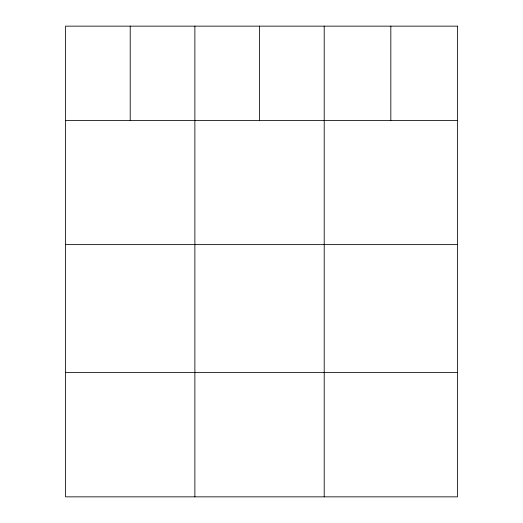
<?xml version="1.0" encoding="UTF-8"?>
<svg xmlns="http://www.w3.org/2000/svg" width="523" height="523" viewBox="0 0 523 523"><rect width="100%" height="100%" fill="white"/><g stroke="black" fill="none" stroke-linecap="round" stroke-linejoin="round"><path stroke-width="0.78" d="M65.545 120.388L457.455 120.388M65.545 244.62L457.455 244.62M65.545 372.618L457.455 372.618M390.831 26.15L390.831 120.388M324.208 26.15L324.208 496.85M259.539 26.15L259.539 120.388M194.876 26.15L194.876 496.85M130.214 26.15L130.214 120.388M457.455 26.15L65.545 26.15L65.545 496.85L457.455 496.85L457.455 26.15"/></g></svg>
